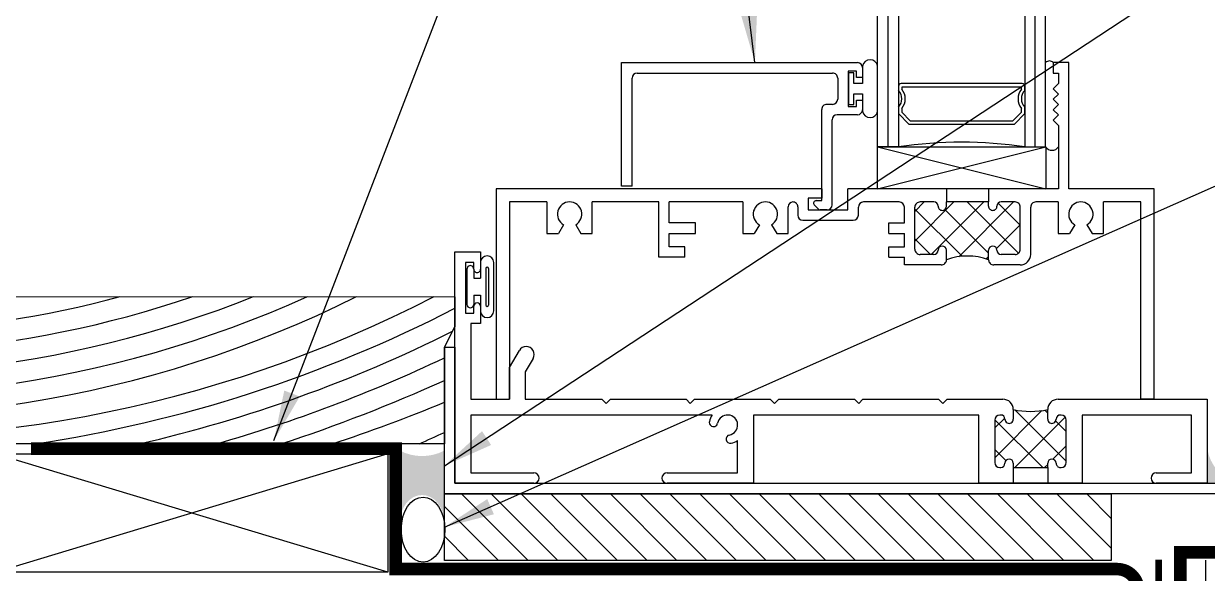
# Model space of a CAD drawing. Extents: x -129 to 26, y 0 to 100.
# Drawn here: x 3.72 to 10.75, y 22.07 to 25.33 of the extents above; entities that cross this region are included whole.
import ezdxf

# ---------------------------------------------------------------- set-up
doc = ezdxf.new("R2010")
doc.units = 0
doc.header["$LTSCALE"] = 1.5
doc.header["$MEASUREMENT"] = 0
doc.linetypes.add('CENTER', pattern=[2, 1.25, -0.25, 0.25, -0.25])
doc.linetypes.add('DASHED', pattern=[0.75, 0.5, -0.25])
for name, color, linetype in [('A-BACKER_ROD', 252, 'CONTINUOUS'), ('A-FLASHING', 124, 'CONTINUOUS'), ('A-SEALANT', 252, 'CONTINUOUS'), ('A-WINDOW_FRAME', 252, 'CONTINUOUS'), ('A-WOOD_FINISH', 252, 'CONTINUOUS'), ('A-WOOD_FRAMING', 252, 'CONTINUOUS'), ('CLADDING', 252, 'CONTINUOUS'), ('DUPONT_FLASHING', 251, 'CENTER'), ('FLASHING', 124, 'CONTINUOUS'), ('HATCH', 252, 'CONTINUOUS'), ('TEXT', 7, 'CONTINUOUS'), ('TYVEK', 160, 'DASHED')]:
    doc.layers.add(name, color=color, linetype=linetype)
doc.styles.add('DETAILS', font='sanss___.ttf', dxfattribs={"height": 1})
doc.linetypes.add('ZIGZAG', pattern='A,0.0001,-0.2,[131,ltypeshp.shx,S=0.2,R=0,X=-0.2,Y=0],-0.4,[131,ltypeshp.shx,S=0.2,R=180,X=0.2,Y=0],-0.2', length=0.8001)
doc.dimstyles.new('TYVEKDETAILS', dxfattribs={"dimscale": 6, "dimtxt": 1.5, "dimasz": 0.1, "dimexe": 0.75, "dimexo": 0.75, "dimgap": 0.75, "dimtad": 0, "dimtih": 1, "dimtoh": 1, "dimdec": 4, "dimzin": 0, "dimtxsty": 'DETAILS', "dimcen": 0.0625, "dimazin": 3, "dimtfac": 1, "dimtdec": 4, "dimtofl": 0, "dimtmove": 0, "dimatfit": 3, "dimtolj": 1, "dimtzin": 0})

msp = doc.modelspace()

# ---------------------------------------------------------------- hatches: boundary and pattern name
at = {"layer": 'A-SEALANT', "linetype": 'CONTINUOUS'}
msp.add_hatch(color=7, dxfattribs=at).paths.add_polyline_path([(10.75106748463346, 22.60083916011494), (10.93942151700072, 22.60083916011494, -0.3093458953956718), (10.75106748463346, 22.80988312425081)])
at = {"layer": 'A-WINDOW_FRAME'}
h = msp.add_hatch(dxfattribs=at)
h.set_pattern_fill('NET', color=256, angle=45, style=0)
h.set_pattern_definition([(135, (10.75106748463346, 22.60083916011487), (0.08838834764831843, 0.08838834764831845), []), (45.00000000000001, (10.75106748463346, 22.60083916011487), (0.08838834764831845, -0.08838834764831843), [])])
edge = h.paths.add_edge_path()
edge.add_ellipse((9.51906748463346, 22.97683916011486), major_axis=(-0.02121320343559674, 0.02121320343559674), ratio=0.9999999999999281, start_angle=-45.00000000000199, end_angle=45.0000000000021, ccw=False)
edge.add_line((9.51906748463346, 23.00683916011486), (9.524067484633461, 23.00683916011486))
edge.add_ellipse((9.524067484633461, 22.98183916011486), major_axis=(0.01767766952966365, 0.01767766952966366), ratio=0.9999999999999614, start_angle=314.9999999999989, end_angle=405.0000000000011, ccw=False)
edge.add_ellipse((9.57406748463346, 22.98183916011486), major_axis=(-0.01767766952966276, 0.01767766952966277), ratio=0.9999999999999916, start_angle=45.00000000000026, end_angle=225.0000000000003)
edge.add_line((9.599067484633458, 22.98183916011487), (9.599067484633457, 23.03883916011486))
edge.add_ellipse((9.701067484633475, 23.53968667856052), major_axis=(-0.3614223545474021, 0.3614223545474022), ratio=0.9999999999999968, start_angle=123.4888593126488, end_angle=146.5111406873473)
edge.add_line((9.803067484633461, 23.03883916011486), (9.80306748463346, 22.98183916011487))
edge.add_ellipse((9.82806748463346, 22.98183916011487), major_axis=(0.01767766952966534, 0.01767766952966534), ratio=0.9999999999999128, start_angle=134.9999999999975, end_angle=314.9999999999975)
edge.add_ellipse((9.878067484633458, 22.98183916011486), major_axis=(-0.01767766952966277, 0.01767766952966276), ratio=0.9999999999999908, start_angle=-44.9999999999921, end_angle=45.00000000000023, ccw=False)
edge.add_line((9.878067484633455, 23.00683916011486), (9.883067484633454, 23.00683916011486))
edge.add_ellipse((9.883067484633461, 22.97683916011486), major_axis=(-0.02121320343559824, 0.02121320343559823), ratio=0.9999999999998455, start_angle=225.0000000000044, end_angle=315.00000000000915, ccw=False)
edge.add_line((9.91306748463346, 22.97683916011486), (9.913067484633459, 22.72483916011486))
edge.add_ellipse((9.88306748463346, 22.72483916011486), major_axis=(-0.02121320343559585, 0.02121320343559585), ratio=0.9999999999999523, start_angle=135.0000000000088, end_angle=225.0000000000014, ccw=False)
edge.add_line((9.883067484633465, 22.69483916011487), (9.878067484633464, 22.69483916011487))
edge.add_ellipse((9.878067484633458, 22.71983916011487), major_axis=(0.01767766952966276, 0.01767766952966277), ratio=0.9999999999999908, start_angle=134.9999999999997, end_angle=225.0000000000125, ccw=False)
edge.add_ellipse((9.82806748463346, 22.71983916011487), major_axis=(0.01767766952966344, 0.01767766952966344), ratio=0.9999999999999855, start_angle=314.9999999999996, end_angle=494.9999999999995)
edge.add_line((9.80306748463346, 22.71983916011487), (9.80306748463346, 22.69483916011487))
edge.add_line((9.80306748463346, 22.69483916011487), (9.599067484633458, 22.69483916011487))
edge.add_line((9.599067484633458, 22.69483916011487), (9.599067484633458, 22.71983916011486))
edge.add_ellipse((9.57406748463346, 22.71983916011486), major_axis=(0.0176776695296645, 0.0176776695296645), ratio=0.9999999999999362, start_angle=314.9999999999982, end_angle=494.9999999999981)
edge.add_ellipse((9.52406748463346, 22.71983916011487), major_axis=(0.01767766952966459, 0.01767766952966459), ratio=0.999999999999997, start_angle=225.0000000000082, end_angle=314.9999999999999, ccw=False)
edge.add_line((9.524067484633463, 22.69483916011486), (9.519067484633462, 22.69483916011486))
edge.add_ellipse((9.519067484633458, 22.72483916011486), major_axis=(-0.02121320343559736, 0.02121320343559735), ratio=0.9999999999999291, start_angle=45.00000000000199, end_angle=135.0000000000048, ccw=False)
edge.add_line((9.489067484633459, 22.72483916011486), (9.489067484633459, 22.97683916011486))
at = {"layer": 'HATCH'}
h = msp.add_hatch(color=7, dxfattribs=at)
h.dxf.hatch_style = 1
edge = h.paths.add_edge_path()
edge.add_arc((6.088097018454864, 23.04922604535444), 0.286381583396104, 243.1394719912861, 296.86052800861216, ccw=False)
edge.add_line((5.95870402608627, 22.79374245520752), (5.95870402608627, 22.375804438542))
edge.add_ellipse((6.088097018454864, 22.37580443854075), major_axis=(0, -0.1555334389431664), ratio=0.8319303761802328, start_angle=90, end_angle=270, ccw=False)
edge.add_line((6.21749001082323, 22.37580443854598), (6.217490010823003, 22.79374245520729))
h = msp.add_hatch(dxfattribs=at)
h.set_pattern_fill('ANSI31', color=256, angle=90, style=0)
h.set_pattern_definition([(135, (-1591.84075400175, -586.8861266289892), (-0.08838834764831845, -0.08838834764831843), [])])
h.paths.add_polyline_path([(10.18097438119118, 22.53833916011492), (10.18097438119118, 22.14278353866316), (6.22056748463346, 22.14278353866316), (6.22056748463346, 22.53833916011496)])

# ---------------------------------------------------------------- linework, layer by layer
at = {"layer": 'A-BACKER_ROD'}
msp.add_ellipse((6.093980914252416, 22.32580676159102, 7.580065288528684e-09), major_axis=(0, -0.1936827655150779), ratio=0.668066629596533, dxfattribs=at)
at = {"layer": 'A-FLASHING'}
for p, q in [((6.22056748463346, 22.53833916011496, 1.05970266933552e-08), (6.22056748463346, 23.40941720265911, 1.05970266933552e-08)), ((6.22056748463346, 23.40941720265911, 1.05970266933552e-08), (6.28306748463346, 23.40941720265911, 1.05970266933552e-08)), ((6.28306748463346, 22.60083916011487, 1.05970266933552e-08), (11.13101426309432, 22.60083916011494, 5.938305476083713e-09)), ((11.10512591544608, 22.53833916011497, 5.996958232288006e-09), (6.22056748463346, 22.53833916011496, 1.059702669335521e-08))]:
    msp.add_line(p, q, dxfattribs=at)
at = {"layer": 'A-WINDOW_FRAME'}
for p, q in [((8.793067484633537, 24.60083916011487, 1.05970266933552e-08), (8.793067484633537, 27.23297283771689, 1.05970266933552e-08)), ((8.855067484633537, 24.60083916011487, 1.05970266933552e-08), (8.855067484633537, 27.23297283771689, 1.05970266933552e-08)), ((8.917067484633538, 27.23297283771689, 1.05970266933552e-08), (8.917067484633538, 24.60083916011487, 1.05970266933552e-08)), ((9.667067484633458, 27.23265264012722, 1.05970266933552e-08), (9.667067484633458, 24.60083916011487, 1.05970266933552e-08)), ((9.729067484633457, 24.60083916011487, 1.05970266933552e-08), (9.729067484633457, 27.23265264012722, 1.05970266933552e-08)), ((9.791067484633459, 24.60083916011487, 1.05970266933552e-08), (9.791067484633459, 27.23265264012722, 1.05970266933552e-08)), ((7.273067484633454, 24.36583916011486, 1.05970266933552e-08), (7.273067484633458, 25.10085616011487, 1.05970266933552e-08)), ((7.273067484633458, 25.10085616011487, 1.05970266933552e-08), (8.674135557866935, 25.10085616011487, 1.05970266933552e-08)), ((9.92906748463346, 25.10083916011487, 1.05970266933552e-08), (9.836067484633457, 25.10083916011487, 1.05970266933552e-08)), ((9.836067484633457, 25.10083916011487, 1.05970266933552e-08), (9.836067484633457, 25.03883916011487, 1.05970266933552e-08)), ((9.92906748463346, 24.35083916011487, 1.05970266933552e-08), (9.92906748463346, 25.10083916011487, 1.05970266933552e-08)), ((7.365067484633458, 25.03885616011487, 1.05970266933552e-08), (8.52606748463346, 25.03885616011487, 1.05970266933552e-08)), ((8.618067484633459, 25.0508751791508, 1.05970266933552e-08), (8.618067484633459, 24.8408751791508, 1.05970266933552e-08)), ((8.66806748463346, 25.0508751791508, 1.05970266933552e-08), (8.618067484633459, 25.0508751791508, 1.05970266933552e-08)), ((8.66806748463346, 25.0133751791508, 1.05970266933552e-08), (8.66806748463346, 25.0508751791508, 1.05970266933552e-08)), ((8.703067484633458, 25.0708751791508, 1.05970266933552e-08), (8.703067484633458, 25.0133751791508, 1.05970266933552e-08)), ((9.836067484633457, 25.03883916011487, 1.05970266933552e-08), (9.86706748463346, 25.03883916011487, 1.05970266933552e-08)), ((9.86706748463346, 25.03883916011487, 1.05970266933552e-08), (9.86706748463346, 24.97583916011487, 1.05970266933552e-08)), ((7.335067484633454, 24.36583916011486, 1.05970266933552e-08), (7.335067484633457, 25.00885616011487, 1.05970266933552e-08)), ((8.55606748463346, 25.00885616011487, 1.05970266933552e-08), (8.55606748463346, 24.88287517915079, 1.05970266933552e-08)), ((8.703067484633458, 25.0133751791508, 1.05970266933552e-08), (8.66806748463346, 25.0133751791508, 1.05970266933552e-08)), ((8.917067484633499, 24.96083916011487, 1.05970266933552e-08), (8.917067484633497, 24.93583916011487, 1.05970266933552e-08)), ((9.652067484633498, 24.97583916011487, 1.05970266933552e-08), (8.932067484633498, 24.97583916011487, 1.05970266933552e-08)), ((9.647067484633498, 24.95583916011487, 1.05970266933552e-08), (8.937067484633497, 24.95583916011487, 1.05970266933552e-08)), ((8.937067484633497, 24.95583916011487, 1.05970266933552e-08), (8.937067484633497, 24.94328478658017, 1.05970266933552e-08)), ((9.647067484633498, 24.94328478658027, 1.05970266933552e-08), (9.647067484633498, 24.95583916011487, 1.05970266933552e-08)), ((9.667067484633497, 24.93583916011487, 1.05970266933552e-08), (9.667067484633497, 24.96083916011487, 1.05970266933552e-08)), ((9.86706748463346, 24.97583916011487, 1.05970266933552e-08), (9.836067484633457, 24.94483916011487, 1.05970266933552e-08)), ((9.86706748463346, 24.91383916011487, 1.05970266933552e-08), (9.836067484633457, 24.94483916011487, 1.05970266933552e-08)), ((9.86706748463346, 24.91383916011487, 1.05970266933552e-08), (9.836067484633457, 24.88283916011486, 1.05970266933552e-08)), ((9.86706748463346, 24.85183916011486, 1.05970266933552e-08), (9.836067484633457, 24.88283916011486, 1.05970266933552e-08)), ((8.461067484633457, 24.28083916011486, 1.05970266933552e-08), (8.46106748463345, 24.8228751791508, 1.05970266933552e-08)), ((8.52606748463346, 24.8528751791508, 1.05970266933552e-08), (8.491067484633449, 24.85287517915079, 1.05970266933552e-08)), ((8.618067484633459, 24.8408751791508, 1.05970266933552e-08), (8.66806748463346, 24.8408751791508, 1.05970266933552e-08)), ((8.66806748463346, 24.8408751791508, 1.05970266933552e-08), (8.66806748463346, 24.8783751791508, 1.05970266933552e-08)), ((8.66806748463346, 24.8783751791508, 1.05970266933552e-08), (8.703067484633458, 24.8783751791508, 1.05970266933552e-08)), ((8.703067484633458, 24.8783751791508, 1.05970266933552e-08), (8.703067484633458, 24.8208751791508, 1.05970266933552e-08)), ((8.917067484633488, 24.83583916011487, 1.05970266933552e-08), (8.917067484633497, 24.79783916011487, 1.05970266933552e-08)), ((8.937067484633491, 24.82839353364957, 1.05970266933552e-08), (8.937067484633495, 24.80612343136233, 1.05970266933552e-08)), ((9.647067484633498, 24.80612343136233, 1.05970266933552e-08), (9.647067484633498, 24.8283935336495, 1.05970266933552e-08)), ((9.667067484633497, 24.79783916011487, 1.05970266933552e-08), (9.667067484633497, 24.8358391601149, 1.05970266933552e-08)), ((9.86706748463346, 24.85183916011486, 1.05970266933552e-08), (9.836067484633457, 24.82083916011486, 1.05970266933552e-08)), ((9.86706748463346, 24.78983916011487, 1.05970266933552e-08), (9.836067484633457, 24.82083916011486, 1.05970266933552e-08)), ((8.523067484633458, 24.25583916011486, 1.05970266933552e-08), (8.523067484633458, 24.7608751791508, 1.05970266933552e-08)), ((8.673067484633458, 24.7908751791508, 1.05970266933552e-08), (8.553067484633456, 24.7908751791508, 1.05970266933552e-08)), ((8.917067484633497, 24.79783916011487, 1.05970266933552e-08), (8.979067484633498, 24.73583916011486, 1.05970266933552e-08)), ((8.937067484633495, 24.80612343136233, 1.05970266933552e-08), (8.987351755880962, 24.75583916011487, 1.05970266933552e-08)), ((8.987351755880962, 24.75583916011487, 1.05970266933552e-08), (9.596783213386038, 24.75583916011486, 1.05970266933552e-08)), ((9.596783213386038, 24.75583916011486, 1.05970266933552e-08), (9.647067484633498, 24.80612343136233, 1.05970266933552e-08)), ((9.605067484633498, 24.73583916011486, 1.05970266933552e-08), (9.667067484633497, 24.79783916011487, 1.05970266933552e-08)), ((9.86706748463346, 24.78983916011487, 1.05970266933552e-08), (9.836067484633457, 24.75883916011487, 1.05970266933552e-08)), ((9.86706748463346, 24.72783916011486, 1.05970266933552e-08), (9.836067484633457, 24.75883916011487, 1.05970266933552e-08)), ((8.979067484633498, 24.73583916011486, 1.05970266933552e-08), (9.605067484633498, 24.73583916011486, 1.05970266933552e-08)), ((9.86706748463346, 24.72783916011486, 1.05970266933552e-08), (9.86706748463346, 24.35083916011487, 1.05970266933552e-08)), ((8.793067484633536, 24.35083916011487, 1.05970266933552e-08), (9.793067484633536, 24.60083916011487, 1.05970266933552e-08)), ((8.793067484633536, 24.60083916011487, 1.05970266933552e-08), (9.793067484633536, 24.35083916011487, 1.05970266933552e-08)), ((8.793067484633536, 24.60083916011487, 1.05970266933552e-08), (9.793067484633536, 24.60083916011487, 1.05970266933552e-08)), ((8.793067484633536, 24.35083916011487, 1.05970266933552e-08), (8.793067484633536, 24.60083916011487, 1.05970266933552e-08)), ((8.855067484633537, 24.60083916011487, 1.05970266933552e-08), (8.793067484633537, 24.60083916011487, 1.05970266933552e-08)), ((8.917067484633538, 24.60083916011487, 1.05970266933552e-08), (8.855067484633537, 24.60083916011487, 1.05970266933552e-08)), ((9.667067484633458, 24.60083916011487, 1.05970266933552e-08), (9.729067484633457, 24.60083916011487, 1.05970266933552e-08)), ((9.729067484633457, 24.60083916011487, 1.05970266933552e-08), (9.791067484633459, 24.60083916011487, 1.05970266933552e-08)), ((9.793067484633536, 24.60083916011487, 1.05970266933552e-08), (9.793067484633536, 24.35083916011487, 1.05970266933552e-08)), ((6.529067484633458, 24.35083916011487, 1.05970266933552e-08), (6.529067484633458, 23.10083916011487, 1.05970266933552e-08)), ((8.461067484633457, 24.35083916011487, 1.05970266933552e-08), (6.529067484633458, 24.35083916011487, 1.05970266933552e-08)), ((7.335067484633454, 24.36583916011486, 1.05970266933552e-08), (7.273067484633454, 24.36583916011486, 1.05970266933552e-08)), ((8.461067484633457, 24.35083916011487, 1.05970266933552e-08), (8.461067484633457, 24.29583916011487, 1.05970266933552e-08)), ((9.20206748463346, 24.35083916011487, 1.05970266933552e-08), (8.61706748463346, 24.35083916011487, 1.05970266933552e-08)), ((8.61706748463346, 24.22583916011487, 1.05970266933552e-08), (8.61706748463346, 24.35083916011487, 1.05970266933552e-08)), ((9.793067484633536, 24.35083916011487, 1.05970266933552e-08), (8.793067484633536, 24.35083916011487, 1.05970266933552e-08)), ((9.20206748463346, 24.35083916011487, 1.05970266933552e-08), (9.202067484633456, 24.27283916011486, 1.05970266933552e-08)), ((9.86706748463346, 24.35083916011487, 1.05970266933552e-08), (9.452067484633456, 24.35083916011487, 1.05970266933552e-08)), ((9.452067484633456, 24.35083916011487, 1.05970266933552e-08), (9.452067484633456, 24.27283916011486, 1.05970266933552e-08)), ((10.43506748463346, 24.35083916011487, 1.05970266933552e-08), (9.92906748463346, 24.35083916011487, 1.05970266933552e-08)), ((10.43506748463346, 23.10083916011487, 1.05970266933552e-08), (10.43506748463346, 24.35083916011487, 1.05970266933552e-08)), ((6.607067484633458, 24.27283916011486, 1.05970266933552e-08), (6.607067484633458, 23.10083916011487, 1.05970266933552e-08)), ((6.829567484633458, 24.27283916011487, 1.05970266933552e-08), (6.607067484633458, 24.27283916011486, 1.05970266933552e-08)), ((6.829567484633458, 24.27283916011487, 1.05970266933552e-08), (6.829567484633458, 24.08483916011487, 1.05970266933552e-08)), ((7.494067484633458, 24.27283916011486, 1.05970266933552e-08), (7.09856748463346, 24.27283916011487, 1.05970266933552e-08)), ((7.09856748463346, 24.08483916011487, 1.05970266933552e-08), (7.09856748463346, 24.27283916011487, 1.05970266933552e-08)), ((7.494067484633458, 23.94383916011487, 1.05970266933552e-08), (7.494067484633458, 24.27283916011487, 1.05970266933552e-08)), ((7.556067484633459, 24.14783916011487, 1.05970266933552e-08), (7.556067484633459, 24.27283916011487, 1.05970266933552e-08)), ((7.992567484633458, 24.27283916011486, 1.05970266933552e-08), (7.556067484633459, 24.27283916011486, 1.05970266933552e-08)), ((7.992567484633458, 24.27283916011487, 1.05970266933552e-08), (7.992567484633458, 24.08483916011487, 1.05970266933552e-08)), ((8.290317484633459, 24.27283916011487, 1.05970266933552e-08), (8.290317484633459, 24.27283916011487, 1.05970266933552e-08)), ((8.461067484633457, 24.29583916011487, 1.05970266933552e-08), (8.381067484633459, 24.29583916011487, 1.05970266933552e-08)), ((8.381067484633459, 24.29583916011487, 1.05970266933552e-08), (8.381067484633459, 24.22583916011487, 1.05970266933552e-08)), ((8.442160882915651, 24.23023255839706, 1.05970266933552e-08), (8.41716088291566, 24.25523255839706, 1.05970266933552e-08)), ((8.427767484633456, 24.28083916011485, 1.05970266933552e-08), (8.461067484633457, 24.28083916011486, 1.05970266933552e-08)), ((8.921067484633458, 24.27283916011486, 1.05970266933552e-08), (8.71006748463346, 24.27283916011486, 1.05970266933552e-08)), ((9.01406748463346, 24.04026628486105, 1.05970266933552e-08), (9.24664035988727, 24.27283916011486, 1.05970266933552e-08)), ((9.01406748463346, 24.21704298015769, 1.05970266933552e-08), (9.069863664590633, 24.27283916011486, 1.05970266933552e-08)), ((9.12706748463346, 24.27283916011486, 1.05970266933552e-08), (9.045067484633456, 24.27283916011486, 1.05970266933552e-08)), ((9.111417055183908, 23.96083916011486, 1.05970266933552e-08), (9.423417055183908, 24.27283916011486, 1.05970266933552e-08)), ((9.202067484633456, 24.24783916011486, 1.05970266933552e-08), (9.202067484633456, 24.27283916011486, 1.05970266933552e-08)), ((9.452067484633456, 24.27283916011486, 1.05970266933552e-08), (9.202067484633456, 24.27283916011486, 1.05970266933552e-08)), ((9.274883707332114, 23.94752911696643, 1.05970266933552e-08), (9.600193750480544, 24.27283916011486, 1.05970266933552e-08)), ((9.629612150282227, 23.96862458035601, 1.05970266933552e-08), (9.325397570523371, 24.27283916011486, 1.05970266933552e-08)), ((9.45206748463346, 24.24783916011486, 1.05970266933552e-08), (9.452067484633456, 24.27283916011486, 1.05970266933552e-08)), ((9.64006748463346, 24.13494594130141, 1.05970266933552e-08), (9.50944328632314, 24.26557013961173, 1.05970266933552e-08)), ((9.60906748463346, 24.27283916011486, 1.05970266933552e-08), (9.52706748463346, 24.27283916011486, 1.05970266933552e-08)), ((9.86556748463346, 24.27283916011486, 1.05970266933552e-08), (9.733067484633459, 24.27283916011486, 1.05970266933552e-08)), ((9.86556748463346, 24.27283916011486, 1.05970266933552e-08), (9.86556748463346, 24.08483916011487, 1.05970266933552e-08)), ((10.35706748463346, 24.27283916011486, 1.05970266933552e-08), (10.13456748463346, 24.27283916011486, 1.05970266933552e-08)), ((10.13456748463346, 24.08483916011487, 1.05970266933552e-08), (10.13456748463346, 24.27283916011486, 1.05970266933552e-08)), ((10.35706748463346, 23.10083916011487, 1.05970266933552e-08), (10.35706748463346, 24.27283916011486, 1.05970266933552e-08)), ((8.26156748463346, 24.08483916011487, 1.05970266933552e-08), (8.26156748463346, 24.24408916011487, 1.05970266933552e-08)), ((8.319067484633457, 24.24408916011487, 1.05970266933552e-08), (8.319067484633457, 24.19483916011487, 1.05970266933552e-08)), ((8.381067484633459, 24.22583916011487, 1.05970266933552e-08), (8.61706748463346, 24.22583916011487, 1.05970266933552e-08)), ((8.493067484633455, 24.22583916011486, 1.05970266933552e-08), (8.452767484633448, 24.22583916011486, 1.05970266933552e-08)), ((8.67906748463346, 24.19483916011487, 1.05970266933552e-08), (8.67906748463346, 24.24183916011486, 1.05970266933552e-08)), ((8.952067484633456, 24.14783916011487, 1.05970266933552e-08), (8.952067484633456, 24.24183916011486, 1.05970266933552e-08)), ((9.014067484633458, 23.99183916011486, 1.05970266933552e-08), (9.014067484633458, 24.24183916011486, 1.05970266933552e-08)), ((9.294900779955473, 23.94978256008948, 1.05970266933552e-08), (9.01406748463346, 24.2306158554115, 1.05970266933552e-08)), ((9.15206748463346, 24.24783916011486, 1.05970266933552e-08), (9.15206748463346, 24.24783916011486, 1.05970266933552e-08)), ((9.177067484633458, 24.22283916011487, 1.05970266933552e-08), (9.177067484633458, 24.22283916011487, 1.05970266933552e-08)), ((9.452067484633462, 23.96939255070814, 1.05970266933552e-08), (9.192937650903701, 24.22852238443789, 1.05970266933552e-08)), ((9.477067484633459, 24.22283916011487, 1.05970266933552e-08), (9.477067484633459, 24.22283916011487, 1.05970266933552e-08)), ((9.502067484633457, 24.24783916011487, 1.05970266933552e-08), (9.502067484633457, 24.24783916011486, 1.05970266933552e-08)), ((9.640067484633459, 23.99183916011486, 1.05970266933552e-08), (9.640067484633459, 24.24183916011486, 1.05970266933552e-08)), ((9.70206748463346, 23.96083916011487, 1.05970266933552e-08), (9.70206748463346, 24.24183916011486, 1.05970266933552e-08)), ((6.927817484633458, 24.1375523183405, 1.05970266933552e-08), (6.897383528542058, 24.08483916011487, 1.05970266933552e-08)), ((7.000317484633459, 24.1375523183405, 1.05970266933552e-08), (7.03075144072486, 24.08483916011487, 1.05970266933552e-08)), ((7.71106748463346, 24.14783916011487, 1.05970266933552e-08), (7.556067484633459, 24.14783916011487, 1.05970266933552e-08)), ((7.71106748463346, 24.08583916011487, 1.05970266933552e-08), (7.71106748463346, 24.14783916011487, 1.05970266933552e-08)), ((8.090817484633458, 24.1375523183405, 1.05970266933552e-08), (8.060383528542058, 24.08483916011487, 1.05970266933552e-08)), ((8.163317484633456, 24.1375523183405, 1.05970266933552e-08), (8.19375144072486, 24.08483916011487, 1.05970266933552e-08)), ((8.35006748463346, 24.16383916011487, 1.05970266933552e-08), (8.648067484633458, 24.16383916011487, 1.05970266933552e-08)), ((8.85906748463346, 24.14783916011487, 1.05970266933552e-08), (8.95206748463346, 24.14783916011487, 1.05970266933552e-08)), ((8.85906748463346, 24.08583916011487, 1.05970266933552e-08), (8.85906748463346, 24.14783916011487, 1.05970266933552e-08)), ((9.49997734903943, 23.99584606337711, 1.05970266933552e-08), (9.64006748463346, 24.13593619897114, 1.05970266933552e-08)), ((9.96381748463346, 24.1375523183405, 1.05970266933552e-08), (9.933383528542056, 24.08483916011487, 1.05970266933552e-08)), ((10.03631748463346, 24.1375523183405, 1.05970266933552e-08), (10.06675144072486, 24.08483916011487, 1.05970266933552e-08)), ((6.829567484633458, 24.08483916011487, 1.05970266933552e-08), (6.897383528542058, 24.08483916011487, 1.05970266933552e-08)), ((7.03075144072486, 24.08483916011487, 1.05970266933552e-08), (7.09856748463346, 24.08483916011487, 1.05970266933552e-08)), ((7.556067484633459, 24.00583916011487, 1.05970266933552e-08), (7.556067484633459, 24.08583916011487, 1.05970266933552e-08)), ((7.556067484633459, 24.08583916011487, 1.05970266933552e-08), (7.71106748463346, 24.08583916011487, 1.05970266933552e-08)), ((7.992567484633458, 24.08483916011487, 1.05970266933552e-08), (8.060383528542058, 24.08483916011487, 1.05970266933552e-08)), ((8.19375144072486, 24.08483916011487, 1.05970266933552e-08), (8.26156748463346, 24.08483916011487, 1.05970266933552e-08)), ((8.85906748463346, 24.08583916011487, 1.05970266933552e-08), (8.95206748463346, 24.08583916011487, 1.05970266933552e-08)), ((8.95206748463346, 24.00583916011487, 1.05970266933552e-08), (8.95206748463346, 24.08583916011487, 1.05970266933552e-08)), ((9.107067484633461, 23.96083916011486, 1.05970266933552e-08), (9.01406748463346, 24.05383916011486, 1.05970266933552e-08)), ((9.86556748463346, 24.08483916011487, 1.05970266933552e-08), (9.933383528542059, 24.08483916011487, 1.05970266933552e-08)), ((10.06675144072486, 24.08483916011487, 1.05970266933552e-08), (10.13456748463346, 24.08483916011487, 1.05970266933552e-08)), ((6.28306748463346, 23.97583916011487, 1.05970266933552e-08), (6.435067484633459, 23.97583916011487, 1.05970266933552e-08)), ((6.28306748463346, 22.60083916011487, 1.05970266933552e-08), (6.28306748463346, 23.97583916011487, 1.05970266933552e-08)), ((6.435067484633459, 23.97583916011487, 1.05970266933552e-08), (6.435067484633463, 23.87283916011487, 1.05970266933552e-08)), ((7.649067484633459, 24.00583916011487, 1.05970266933552e-08), (7.556067484633459, 24.00583916011487, 1.05970266933552e-08)), ((7.649067484633459, 23.94383916011487, 1.05970266933552e-08), (7.649067484633459, 24.00583916011487, 1.05970266933552e-08)), ((8.85906748463346, 23.94383916011487, 1.05970266933552e-08), (8.85906748463346, 24.00583916011487, 1.05970266933552e-08)), ((8.85906748463346, 24.00583916011487, 1.05970266933552e-08), (8.95206748463346, 24.00583916011487, 1.05970266933552e-08)), ((9.15206748463346, 23.98583916011486, 1.05970266933552e-08), (9.15206748463346, 23.98583916011486, 1.05970266933552e-08)), ((9.177067484633458, 24.01083916011486, 1.05970266933552e-08), (9.177067484633458, 24.01083916011486, 1.05970266933552e-08)), ((9.20206748463346, 23.92983916011487, 1.05970266933552e-08), (9.20206748463346, 23.98583916011486, 1.05970266933552e-08)), ((9.45206748463346, 23.92983916011487, 1.05970266933552e-08), (9.45206748463346, 23.98583916011486, 1.05970266933552e-08)), ((9.477067484633459, 24.01083916011486, 1.05970266933552e-08), (9.477067484633459, 24.01083916011486, 1.05970266933552e-08)), ((9.50206748463346, 23.98583916011486, 1.05970266933552e-08), (9.50206748463346, 23.98583916011486, 1.05970266933552e-08)), ((6.345067484633461, 23.91283916011486, 1.05970266933552e-08), (6.345067484633461, 23.61283916011487, 1.05970266933552e-08)), ((6.395067484633458, 23.91283916011486, 1.05970266933552e-08), (6.345067484633461, 23.91283916011486, 1.05970266933552e-08)), ((6.39506748463346, 23.87283916011486, 1.05970266933552e-08), (6.395067484633458, 23.91283916011486, 1.05970266933552e-08)), ((6.434700496006442, 23.91283916011486, 1.05970266933552e-08), (6.434700496006442, 23.81928649400376, 1.05970266933552e-08)), ((7.649067484633459, 23.94383916011487, 1.05970266933552e-08), (7.494067484633458, 23.94383916011487, 1.05970266933552e-08)), ((8.85906748463346, 23.94383916011487, 1.05970266933552e-08), (8.95206748463346, 23.94383916011487, 1.05970266933552e-08)), ((8.95206748463346, 23.89883916011487, 1.05970266933552e-08), (8.95206748463346, 23.94383916011487, 1.05970266933552e-08)), ((9.171067484633458, 23.89883916011487, 1.05970266933552e-08), (8.95206748463346, 23.89883916011487, 1.05970266933552e-08)), ((9.12706748463346, 23.96083916011487, 1.05970266933552e-08), (9.045067484633456, 23.96083916011487, 1.05970266933552e-08)), ((9.438461691134346, 23.93433040547203, 1.05970266933552e-08), (9.452067484633462, 23.94793619897114, 1.05970266933552e-08)), ((9.640067484633459, 23.89883916011487, 1.05970266933552e-08), (9.483067484633459, 23.89883916011487, 1.05970266933552e-08)), ((9.609067484633457, 23.96083916011487, 1.05970266933552e-08), (9.52706748463346, 23.96083916011487, 1.05970266933552e-08)), ((6.354700496006441, 23.87428649400376, 1.05970266933552e-08), (6.354700496006441, 23.66428649400377, 1.05970266933552e-08)), ((6.394700496006443, 23.87428649400376, 1.05970266933552e-08), (6.394700496006443, 23.81928649400376, 1.05970266933552e-08)), ((6.466700496006442, 23.87828649400377, 1.05970266933552e-08), (6.466700496006442, 23.66028649400376, 1.05970266933552e-08)), ((6.482700496006441, 23.87828649400377, 1.05970266933552e-08), (6.482700496006441, 23.66028649400376, 1.05970266933552e-08)), ((6.394700496006443, 23.81928649400376, 1.05970266933552e-08), (6.434700496006442, 23.81928649400376, 1.05970266933552e-08)), ((6.394700496006443, 23.71928649400376, 1.05970266933552e-08), (6.394700496006443, 23.66428649400377, 1.05970266933552e-08)), ((6.394700496006443, 23.71928649400376, 1.05970266933552e-08), (6.434700496006442, 23.71928649400376, 1.05970266933552e-08)), ((6.434700496006442, 23.71928649400376, 1.05970266933552e-08), (6.434700496006442, 23.61283916011487, 1.05970266933552e-08)), ((6.39506748463346, 23.61283916011487, 1.05970266933552e-08), (6.39506748463346, 23.65283916011487, 1.05970266933552e-08)), ((6.435067484633459, 23.65283916011487, 1.05970266933552e-08), (6.435067484633461, 23.54983916011486, 1.05970266933552e-08)), ((6.345067484633461, 23.61283916011487, 1.05970266933552e-08), (6.39506748463346, 23.61283916011487, 1.05970266933552e-08)), ((6.377067484633461, 23.54983916011486, 1.05970266933552e-08), (6.377067484633461, 23.10083916011487, 1.05970266933552e-08)), ((6.435067484633461, 23.54983916011486, 1.05970266933552e-08), (6.377067484633461, 23.54983916011486, 1.05970266933552e-08)), ((6.28306748463346, 23.40941720265911, 1.05970266933552e-08), (6.28306748463346, 22.60083916011484, 1.05970266933552e-08)), ((6.607067484633459, 23.28883916011486, 1.05970266933552e-08), (6.665668536956206, 23.39033916011487, 1.05970266933552e-08)), ((6.747074924911944, 23.34333916011487, 1.05970266933552e-08), (6.701067484633459, 23.26365193602634, 1.05970266933552e-08)), ((6.607067484633458, 23.10083916011487, 1.05970266933552e-08), (6.607067484633459, 23.28883916011486, 1.05970266933552e-08)), ((6.701067484633459, 23.26365193602634, 1.05970266933552e-08), (6.701067484633459, 23.10083916011487, 1.05970266933552e-08)), ((6.377067484633461, 23.10083916011487, 1.05970266933552e-08), (6.607067484633458, 23.10083916011487, 1.05970266933552e-08)), ((6.529067484633458, 23.10083916011487, 1.05970266933552e-08), (6.607067484633458, 23.10083916011487, 1.05970266933552e-08)), ((6.701067484633459, 23.10083916011487, 1.05970266933552e-08), (7.156067484633461, 23.10083916011487, 1.05970266933552e-08)), ((7.156067484633461, 23.10083916011487, 1.05970266933552e-08), (7.181067484633459, 23.07583916011487, 1.05970266933552e-08)), ((7.181067484633459, 23.07583916011487, 1.05970266933552e-08), (7.206067484633458, 23.10083916011487, 1.05970266933552e-08)), ((7.206067484633458, 23.10083916011487, 1.05970266933552e-08), (7.65606748463346, 23.10083916011487, 1.05970266933552e-08)), ((7.65606748463346, 23.10083916011487, 1.05970266933552e-08), (7.681067484633458, 23.07583916011487, 1.05970266933552e-08)), ((7.681067484633458, 23.07583916011487, 1.05970266933552e-08), (7.706067484633459, 23.10083916011487, 1.05970266933552e-08)), ((7.706067484633459, 23.10083916011487, 1.05970266933552e-08), (8.156067484633459, 23.10083916011487, 1.05970266933552e-08)), ((8.156067484633459, 23.10083916011487, 1.05970266933552e-08), (8.18106748463346, 23.07583916011487, 1.05970266933552e-08)), ((8.18106748463346, 23.07583916011487, 1.05970266933552e-08), (8.206067484633458, 23.10083916011487, 1.05970266933552e-08)), ((8.206067484633458, 23.10083916011487, 1.05970266933552e-08), (8.656067484633459, 23.10083916011487, 1.05970266933552e-08)), ((8.656067484633459, 23.10083916011487, 1.05970266933552e-08), (8.68106748463346, 23.07583916011487, 1.05970266933552e-08)), ((8.68106748463346, 23.07583916011487, 1.05970266933552e-08), (8.706067484633458, 23.10083916011487, 1.05970266933552e-08)), ((8.706067484633458, 23.10083916011487, 1.05970266933552e-08), (9.15544025786432, 23.10083916011487, 1.05970266933552e-08)), ((9.15544025786432, 23.10083916011487, 1.05970266933552e-08), (9.18044025786432, 23.07583916011487, 1.05970266933552e-08)), ((9.18044025786432, 23.07583916011487, 1.05970266933552e-08), (9.20544025786432, 23.10083916011487, 1.05970266933552e-08)), ((9.20544025786432, 23.10083916011487, 1.05970266933552e-08), (9.537067484633457, 23.10083916011487, 1.05970266933552e-08)), ((9.86506748463346, 23.10083916011486, 1.05970266933552e-08), (10.75106748463346, 23.10083916011487, 1.05970266933552e-08)), ((10.43506748463346, 23.10083916011487, 1.05970266933552e-08), (10.35706748463346, 23.10083916011487, 1.05970266933552e-08)), ((10.75106748463346, 23.10083916011487, 1.05970266933552e-08), (10.75106748463346, 22.60083916011487, 1.05970266933552e-08)), ((6.377067484633461, 23.00683916011486, 1.05970266933552e-08), (6.377067484633459, 22.66283916011486, 1.05970266933552e-08)), ((7.809872040060508, 23.00683916011486, 1.05970266933552e-08), (6.377067484633461, 23.00683916011486, 1.05970266933552e-08)), ((8.05606748463346, 23.00683916011486, 1.05970266933552e-08), (8.05606748463346, 22.60083916011487, 1.05970266933552e-08)), ((9.395067484633456, 23.00683916011486, 1.05970266933552e-08), (8.05606748463346, 23.00683916011486, 1.05970266933552e-08)), ((9.395067484633456, 22.60083916011486, 1.05970266933552e-08), (9.395067484633456, 23.00683916011486, 1.05970266933552e-08)), ((9.524067484633461, 23.00683916011486, 1.05970266933552e-08), (9.51906748463346, 23.00683916011486, 1.05970266933552e-08)), ((9.599067484633457, 23.03883916011486, 1.05970266933552e-08), (9.599067484633458, 22.98183916011486, 1.05970266933552e-08)), ((9.80306748463346, 22.98183916011486, 1.05970266933552e-08), (9.803067484633461, 23.03883916011486, 1.05970266933552e-08)), ((9.883067484633461, 23.00683916011486, 1.05970266933552e-08), (9.878067484633458, 23.00683916011486, 1.05970266933552e-08)), ((10.65706748463346, 23.00683916011487, 1.05970266933552e-08), (10.00706748463346, 23.00683916011486, 1.05970266933552e-08)), ((10.00706748463346, 23.00683916011486, 1.05970266933552e-08), (10.00706748463346, 22.60083916011487, 1.05970266933552e-08)), ((10.65706748463346, 22.66283916011487, 1.05970266933552e-08), (10.65706748463346, 23.00683916011487, 1.05970266933552e-08)), ((9.489067484633459, 22.97683916011486, 1.05970266933552e-08), (9.489067484633459, 22.72483916011486, 1.05970266933552e-08)), ((9.913067484633459, 22.72483916011486, 1.05970266933552e-08), (9.91306748463346, 22.97683916011486, 1.05970266933552e-08)), ((7.962067484633457, 22.66283916011487, 1.05970266933552e-08), (7.962067484633458, 22.85464371554194, 1.05970266933552e-08)), ((9.599067484633458, 22.71983916011487, 1.05970266933552e-08), (9.599067484633458, 22.69483916011487, 1.05970266933552e-08)), ((9.80306748463346, 22.69483916011487, 1.05970266933552e-08), (9.80306748463346, 22.71983916011487, 1.05970266933552e-08)), ((6.377067484633459, 22.66283916011486, 1.05970266933552e-08), (6.752067484633457, 22.66283916011487, 1.05970266933552e-08)), ((7.543361796019951, 22.66283916011486, 1.05970266933552e-08), (7.962067484633457, 22.66283916011487, 1.05970266933552e-08)), ((9.519067484633458, 22.69483916011486, 1.05970266933552e-08), (9.52406748463346, 22.69483916011486, 1.05970266933552e-08)), ((9.599067484633458, 22.69483916011487, 1.05970266933552e-08), (9.599067484633458, 22.60083916011487, 1.05970266933552e-08)), ((9.599067484633458, 22.69483916011487, 1.05970266933552e-08), (9.80306748463346, 22.69483916011487, 1.05970266933552e-08)), ((9.80306748463346, 22.69483916011487, 1.05970266933552e-08), (9.80306748463346, 22.60083916011487, 1.05970266933552e-08)), ((9.878067484633458, 22.69483916011487, 1.05970266933552e-08), (9.883067484633461, 22.69483916011487, 1.05970266933552e-08)), ((10.44806748463346, 22.66283916011486, 1.05970266933552e-08), (10.65706748463346, 22.66283916011487, 1.05970266933552e-08)), ((6.752067484633457, 22.60083916011487, 1.05970266933552e-08), (6.28306748463346, 22.60083916011487, 1.05970266933552e-08)), ((8.05606748463346, 22.60083916011487, 1.05970266933552e-08), (7.543361796019951, 22.60083916011487, 1.05970266933552e-08)), ((9.599067484633458, 22.60083916011487, 1.05970266933552e-08), (9.395067484633456, 22.60083916011486, 1.05970266933552e-08)), ((9.80306748463346, 22.60083916011487, 1.05970266933552e-08), (9.599067484633458, 22.60083916011487, 1.05970266933552e-08)), ((10.00706748463346, 22.60083916011487, 1.05970266933552e-08), (9.80306748463346, 22.60083916011487, 1.05970266933552e-08)), ((10.75106748463346, 22.60083916011487, 1.05970266933552e-08), (10.44806748463346, 22.60083916011487, 1.05970266933552e-08))]:
    msp.add_line(p, q, dxfattribs=at)
at = {"layer": 'A-WINDOW_FRAME', "linetype": 'CONTINUOUS'}
for p, q in [((6.514067484633458, 23.62573382789266, 1.05970266933552e-08), (6.514067484633458, 23.91283916011486, 1.05970266933552e-08)), ((6.22056748463346, 23.40941720265911, 2.979996827461486e-09), (6.28306748463346, 23.53154852453765, 2.979996827461486e-09))]:
    msp.add_line(p, q, dxfattribs=at)
at = {"layer": 'A-WINDOW_FRAME', "elevation": 1.05970266933552e-08}
msp.add_lwpolyline([(8.65127753811809, 25.04047479050138), (8.62127753811809, 25.04047479050138), (8.621277538118093, 24.85127556780024), (8.65127753811809, 24.85127556780024), (8.65127753811809, 24.91437517915081), (8.70306748463346, 24.91437517915081), (8.70306748463346, 24.81187517915081, 0.8444444444437201), (8.793067484633537, 24.81187517915081), (8.793067484633537, 25.07987517915081, 0.8444444444437201), (8.70306748463346, 25.07987517915081), (8.70306748463346, 24.97737517915081), (8.65127753811809, 24.97737517915081)], format="xyb", close=True, dxfattribs=at)
msp.add_lwpolyline([(8.65127753811809, 25.04047479050138), (8.62127753811809, 25.04047479050138), (8.621277538118093, 24.85127556780024), (8.65127753811809, 24.85127556780024), (8.65127753811809, 24.91437517915081), (8.70306748463346, 24.91437517915081), (8.70306748463346, 24.81187517915081, 0.8444444444437201), (8.793067484633537, 24.81187517915081), (8.793067484633537, 25.07987517915081, 0.8444444444437201), (8.70306748463346, 25.07987517915081), (8.70306748463346, 24.97737517915081), (8.65127753811809, 24.97737517915081)], format="xyb", close=True, dxfattribs=at)
at = {"layer": 'A-WINDOW_FRAME'}
for centre, radius, start, end in [((8.673067484633458, 25.0708751791508, 1.05970266933552e-08), 0.03000000000000028, 359.9999999999975, 87.95969920375727), ((9.81356748463346, 25.08070358916434, 1.05970266933552e-08), 0.03019422490318169, 41.82581517390936, 138.1741848260902), ((7.365067484633458, 25.00885616011487, 1.05970266933552e-08), 0.03, 90, 179.9999999999997), ((8.52606748463346, 25.00885616011487, 1.05970266933552e-08), 0.03, 359.9999999999999, 90), ((8.932067484633498, 24.96083916011487, 1.05970266933552e-08), 0.01499999999999968, 90, 180), ((9.652067484633498, 24.96083916011487, 1.05970266933552e-08), 0.01499999999999968, 6.361109362927034e-15, 90), ((8.526067484633458, 24.88287517915079, 1.05970266933552e-08), 0.03, 270, 359.9999999999999), ((8.864567484633541, 24.88583916011487, 1.05970266933552e-08), 0.0724999999999622, 316.3971810272669, 43.60281897272292), ((8.86456748463348, 24.88583916011487, 1.05970266933552e-08), 0.09249999999996211, 321.6083326381894, 38.39166736180536), ((9.719567484633421, 24.88583916011488, 1.05970266933552e-08), 0.09249999999994156, 141.6083326381159, 218.3916673618841), ((9.719567484633433, 24.88583916011488, 1.05970266933552e-08), 0.07249999999994144, 136.3971810272709, 223.6028189727291), ((8.491067484633449, 24.8228751791508, 1.05970266933552e-08), 0.03, 90, 180.0000000000008), ((8.67306748463346, 24.8208751791508, 1.05970266933552e-08), 0.02999999999999758, 270, 6.361109362927034e-15), ((8.553067484633457, 24.7608751791508, 1.05970266933552e-08), 0.03, 90, 180), ((9.292067484633499, 21.98332266374752, 1.05970266933552e-08), 2.64424235060918, 81.84696567616088, 98.15303432383917), ((9.829067484633459, 24.62500732514372, 1.05970266933552e-08), 0.04503443350217795, 212.456537517251, 327.5434624827489), ((6.964067484633457, 24.20033916011486, 1.05970266933552e-08), 0.0725, 299.9999999999995, 240.0000000000001), ((8.12706748463346, 24.20033916011487, 1.05970266933552e-08), 0.0725, 299.9999999999995, 240.0000000000001), ((8.290317484633459, 24.24408916011487, 1.05970266933552e-08), 0.02875, 90.00000000000092, 180), ((8.290317484633459, 24.24408916011487, 1.05970266933552e-08), 0.02875, 7.016477563892661e-15, 90.00000000000092), ((8.427767484633456, 24.26583916011486, 1.05970266933552e-08), 0.01499999999999792, 90, 225.0000000000016), ((8.493067484633457, 24.25583916011486, 1.05970266933552e-08), 0.03, 270, 359.9999999999999), ((8.71006748463346, 24.24183916011486, 1.05970266933552e-08), 0.031, 90, 180), ((8.921067484633458, 24.24183916011486, 1.05970266933552e-08), 0.031, 1.342386648224333e-13, 89.99999999999991), ((9.045067484633456, 24.24183916011486, 1.05970266933552e-08), 0.031, 89.9999999999998, 180), ((9.12706748463346, 24.24783916011486, 1.05970266933552e-08), 0.025, 7.016477563892661e-15, 90), ((9.52706748463346, 24.24783916011486, 1.05970266933552e-08), 0.025, 90.0000000000002, 180), ((9.60906748463346, 24.24183916011486, 1.05970266933552e-08), 0.031, 359.9999999999999, 90.0000000000002), ((9.733067484633459, 24.24183916011486, 1.05970266933552e-08), 0.031, 90, 180.0000000000001), ((10.00006748463346, 24.20033916011486, 1.05970266933552e-08), 0.0725, 299.9999999999995, 240.0000000000001), ((8.35006748463346, 24.19483916011487, 1.05970266933552e-08), 0.031, 180, 270), ((8.452767484633448, 24.24083916011486, 1.05970266933552e-08), 0.0149999999999999, 225, 270), ((8.648067484633458, 24.19483916011487, 1.05970266933552e-08), 0.031, 270.0000000000001, 7.016477563892661e-15), ((9.177067484633458, 24.24783916011486, 1.05970266933552e-08), 0.025, 179.999999999999, 270), ((9.177067484633458, 24.24783916011486, 1.05970266933552e-08), 0.025, 270.0000000000005, 5.159052265980553e-13), ((9.477067484633459, 24.24783916011487, 1.05970266933552e-08), 0.025, 180.0000000000005, 270.000000000001), ((9.477067484633459, 24.24783916011487, 1.05970266933552e-08), 0.025, 270, 5.159052265980553e-13), ((9.045067484633456, 23.99183916011486, 1.05970266933552e-08), 0.031, 180.0000000000002, 270.0000000000002), ((9.12706748463346, 23.98583916011486, 1.05970266933552e-08), 0.025, 270, 7.016477563892661e-15), ((9.177067484633458, 23.98583916011486, 1.05970266933552e-08), 0.025, 90, 180), ((9.177067484633458, 23.98583916011486, 1.05970266933552e-08), 0.025, 2.360164146292659e-13, 90), ((9.477067484633459, 23.98583916011486, 1.05970266933552e-08), 0.025, 90, 180), ((9.477067484633459, 23.98583916011486, 1.05970266933552e-08), 0.025, 7.016477563892661e-15, 89.99999999999899), ((9.52706748463346, 23.98583916011486, 1.05970266933552e-08), 0.025, 180, 269.9999999999993), ((9.60906748463346, 23.99183916011486, 1.05970266933552e-08), 0.031, 269.9999999999995, 7.016477563892661e-15), ((9.171067484633458, 23.92983916011487, 1.05970266933552e-08), 0.031, 270, 3.377941644360985e-13), ((9.32706748463346, 23.57401808833998, 1.05970266933552e-08), 0.3771387478356304, 70.64361654300615, 109.356383456994), ((9.483067484633459, 23.92983916011487, 1.05970266933552e-08), 0.031, 179.9999999999997, 269.9999999999999), ((9.640067484633459, 23.96083916011487, 1.05970266933552e-08), 0.062, 269.9999999999998, 8.334978991901706e-14), ((6.374700496006469, 23.87428649400379, 1.05970266933552e-08), 0.0199999999999747, 359.9999999999313, 180.0000000000688), ((6.415067484633461, 23.87283916011487, 1.05970266933552e-08), 0.02000000000000197, 180.0000000000025, 2.557165963896668e-12), ((6.474700496006442, 23.87828649400377, 1.05970266933552e-08), 0.008000000000000007, 7.016477563892661e-15, 180), ((6.374700496006469, 23.66428649400377, 1.05970266933552e-08), 0.0199999999999747, 180.0000000000013, 359.9999999999987), ((6.415067484633459, 23.65283916011487, 1.05970266933552e-08), 0.01999999999999957, 1.272221872585407e-14, 180), ((6.474700496006442, 23.66028649400376, 1.05970266933552e-08), 0.008000000000000007, 180, 7.016477563892661e-15), ((6.706371730934075, 23.36683916011486, 1.05970266933552e-08), 0.04700000000000051, 329.9999999999993, 149.9999999999999), ((9.537067484633457, 23.03883916011486, 1.05970266933552e-08), 0.06199999999999983, 8.205831078175873e-13, 90), ((9.86506748463346, 23.03883916011486, 1.05970266933552e-08), 0.06199999999999983, 90, 179.999999999998), ((7.902067484633447, 22.94683916011492, 1.05970266933552e-08), 0.1099999999999788, 146.9442688491724, 168.9616406469442), ((7.902067484633458, 22.94683916011487, 1.05970266933552e-08), 0.05999999999999981, 281.0383593530805, 168.9616406469187), ((9.51906748463346, 22.97683916011486, 1.05970266933552e-08), 0.03000000000000025, 90, 180), ((9.524067484633461, 22.98183916011486, 1.05970266933552e-08), 0.02499999999999991, 6.361109362927034e-15, 90), ((9.701067484633475, 23.53968667856052, 1.05970266933552e-08), 0.5111283955457563, 258.488859312649, 281.5111406873475), ((9.878067484633458, 22.98183916011486, 1.05970266933552e-08), 0.02499999999999947, 90, 179.999999999998), ((9.883067484633461, 22.97683916011486, 1.05970266933552e-08), 0.03000000000000025, 6.361109362927034e-15, 90), ((7.818640051153629, 22.96311378278234, 1.05970266933552e-08), 0.02500000000000013, 168.961640646919, 348.961640646919), ((9.57406748463346, 22.98183916011486, 1.05970266933552e-08), 0.02499999999999947, 180.0000000000012, 2.041916105499578e-12), ((9.82806748463346, 22.98183916011486, 1.05970266933552e-08), 0.02500000000000036, 179.9999999999992, 6.361109362927034e-15), ((7.918342107300933, 22.86341172663504, 1.05970266933552e-08), 0.02500000000000021, 101.0383593530821, 281.0383593530821), ((7.902067484633458, 22.94683916011487, 1.05970266933552e-08), 0.1100000000000002, 281.0383593530816, 303.0557311508537), ((9.51906748463346, 22.72483916011486, 1.05970266933552e-08), 0.0299999999999998, 180, 270), ((9.52406748463346, 22.71983916011487, 1.05970266933552e-08), 0.02499999999999947, 270, 7.156248033292914e-15), ((9.57406748463346, 22.71983916011487, 1.05970266933552e-08), 0.02499999999999991, 7.156248033292914e-15, 180), ((9.82806748463346, 22.71983916011487, 1.05970266933552e-08), 0.02499999999999991, 3.035044304786561e-12, 180.0000000000021), ((9.878067484633458, 22.71983916011487, 1.05970266933552e-08), 0.02499999999999991, 179.999999999998, 270), ((9.883067484633461, 22.72483916011486, 1.05970266933552e-08), 0.0299999999999998, 270, 7.156248033292914e-15), ((6.752067484633457, 22.63183916011486, 1.05970266933552e-08), 0.03100000000000014, 270, 90), ((7.543361796019951, 22.63183916011486, 1.05970266933552e-08), 0.03099999999999969, 90, 270), ((10.44806748463346, 22.63183916011486, 1.05970266933552e-08), 0.03100000000000014, 90, 270)]:
    msp.add_arc(centre, radius, start, end, dxfattribs=at)
at = {"layer": 'A-WINDOW_FRAME', "linetype": 'CONTINUOUS'}
for centre, start, end in [((6.47438399031995, 23.91283916011486, 1.05970266933552e-08), 7.016477563892661e-15, 180), ((6.47438399031995, 23.62573382789266, 1.05970266933552e-08), 180, 7.016477563892661e-15)]:
    msp.add_arc(centre, 0.03968349431350759, start, end, dxfattribs=at)
at = {"layer": 'A-WOOD_FINISH', "elevation": 2.979996827461486e-09}
msp.add_lwpolyline([(6.22056748463346, 23.40941720265911), (6.22056748463346, 22.8354249690947), (6.22056748463346, 22.8354249690947), (6.22056748463346, 22.8354249690947), (2.419217048173252, 22.8354249690947), (1.993474381191163, 22.8354249690947), (1.993474381191163, 22.8979249690947, -0.414213562373095), (1.618474381191163, 23.2729249690947), (1.555974381191163, 23.2729249690947), (1.555974381191163, 23.7104249690947), (2.419217048173245, 23.7104249690947), (6.283067484633461, 23.70867401012682), (6.28306748463346, 23.53154852453765)], format="xyb", dxfattribs=at)
at = {"layer": 'A-WOOD_FRAMING'}
for p, q in [((5.885759215254538, 22.77535939401787, 8.93999048238438e-09), (3.555102504789616, 22.0720810822877, 8.93999048238438e-09)), ((5.885759215254538, 22.0720810822877, 8.93999048238438e-09), (3.555935071969223, 22.77535733401319, 8.93999048238438e-09))]:
    msp.add_line(p, q, dxfattribs=at)
for points, elevation in [([(5.885759215254538, 22.77535939401787), (5.885759215254538, 22.0720810822877), (3.555102504789616, 22.0720810822877), (3.555935071969223, 22.77535733401319), (5.885759215254538, 22.77535939401787)], 8.93999048238438e-09), ([(10.18097438119118, 22.53833916011492), (10.18097438119118, 22.14278353866316), (6.22056748463346, 22.14278353866316), (6.22056748463346, 22.53833916011496), (10.18097438119118, 22.53833916011492)], 5.996958232288006e-09)]:
    msp.add_lwpolyline(points, dxfattribs=dict(at, elevation=elevation))
at = {"layer": 'CLADDING', "linetype": 'ZIGZAG', "ltscale": 0.2}
msp.add_line((10.74011740932099, 22.1449872343533, 8.918849776252224e-09), (10.74011595531316, 12.03177258981969, 4.60024328314318e-09), dxfattribs=at)
at = {"layer": 'DUPONT_FLASHING', "linetype": 'CONTINUOUS', "const_width": 0.075, "elevation": 7.543100711163574e-09}
msp.add_lwpolyline([(3.765915800182487, 22.80660939401787), (5.931477140795185, 22.80660939401787), (5.931477140795185, 22.09100409049208), (7.972789815488252, 22.09100409049208)], dxfattribs=at)
at = {"layer": 'DUPONT_FLASHING', "linetype": 'CONTINUOUS', "const_width": 0.075, "elevation": 8.93999048238438e-09}
msp.add_lwpolyline([(7.972789815488252, 22.09100409049208), (7.972789815488252, 22.09100409049208), (7.972789815488252, 22.09100409049208), (10.21564085173718, 22.09100409049208, -0.414213562373095), (10.34064085173718, 21.96600409049208), (10.34064085173728, 19.09100409049208)], format="xyb", dxfattribs=at)
at = {"layer": 'FLASHING', "color": 252, "const_width": 0.075}
msp.add_lwpolyline([(11.16158838701182, 21.8213906196038), (11.16158838701182, 21.8213906196038), (11.16158838701182, 21.8213906196038), (11.16158838701182, 22.19149567501797), (10.59020697556862, 22.19149567501797), (10.59020697556862, 19.39005313973707), (10.59020697556862, 19.39005313973707)], dxfattribs=at)
at = {"layer": 'HATCH'}
for centre, radius, start, end in [((2.658514706949759, 29.80755876764876), 6.313203388961483, 259.9422680672084, 285.0333599279036), ((2.658514706949759, 29.80755876764876), 6.438203388961483, 260.1395134621319, 288.7332419838706), ((2.658514706949759, 29.80755876764876), 6.563203388961483, 260.3291342179233, 291.7224717331375), ((2.658514706949759, 29.80755876764876), 6.688203388961483, 261.1167950553771, 294.2691026655032), ((2.658514706949759, 29.80755876764876), 6.813203388961483, 261.7558177111369, 296.5044480675076), ((2.693677914589109, 30.43027537401616, 5.996958232288043e-09), 7.561070983232842, 263.9176537265154, 297.2842598861456), ((2.58783795185257, 30.81475023522385, 5.996958232288043e-09), 8.069239716114563, 278.5613089110626, 297.2542743032736), ((2.532234694243613, 30.97964458999239, 5.996958232288043e-09), 8.357371008877944, 282.9680375804128, 296.5599452791506), ((2.464938556588564, 31.24579488638793, 5.996958232288043e-09), 8.746351230284967, 285.9324247373474, 295.4290948647493), ((2.363038166527218, 31.70322746612938, 5.996958232288043e-09), 9.325928480073737, 288.0334216337334, 294.4333778229054), ((2.597836591738464, 31.8244993442845, 8.97695505974949e-09), 9.462741341428274, 288.2051448863567, 292.5098084168487), ((3.177280787192217, 29.41566105374683, 8.97695505974949e-09), 7.188203388961483, 293.7343401950087, 295.0476830859284)]:
    msp.add_arc(centre, radius, start, end, dxfattribs=at)
at = {"layer": 'TYVEK', "const_width": 0.04, "elevation": 5.959993654922933e-09}
msp.add_lwpolyline([(10.46262171661679, 12.03177281578332), (10.46262339105196, 22.14764434402642)], dxfattribs=at)

# ---------------------------------------------------------------- leaders
at = {"layer": 'TEXT'}
for points in [[(6.22056748463346, 22.70490267868611, 1.489998413730761e-09), (16.33587856548118, 29.35913333492169, 1.489998413730761e-09), (16.99431478120531, 29.35801608934049, 1.489998413730761e-09)], [(8.064635663722342, 25.10085616011487, -2.943032250096416e-09), (7.61213496393384, 28.82563443259895, -2.943032250096416e-09), (6.084499815332038, 28.82530181506502, -2.943032250096416e-09)], [(6.22056748463346, 22.34056134938906, 2.234997620596124e-09), (16.33506018874737, 26.81972950218578, 2.234997620596124e-09), (16.99431478120531, 26.81982611318249, 2.234997620596124e-09)], [(5.208072898961802, 22.85446564078993), (6.643661260669553, 26.5845577289727), (5.879413261838472, 26.5845577289727)]]:
    msp.add_leader(points, dimstyle='TYVEKDETAILS', override={"dimscale": 3, "dimfxl": 3}, dxfattribs=at)

doc.saveas('drawing.dxf')
